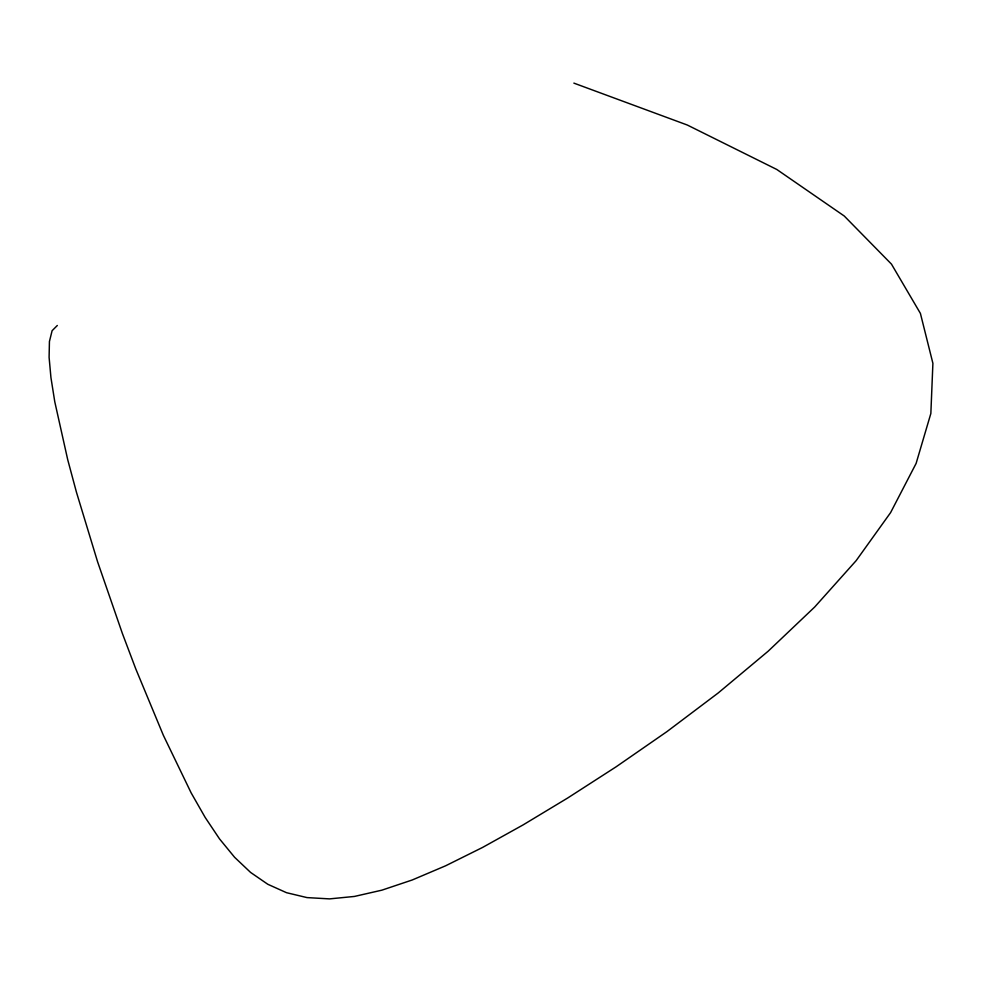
<?xml version="1.0" encoding="UTF-8"?>
<svg xmlns="http://www.w3.org/2000/svg" width="982" height="982" viewBox="0 0 982 982"><rect width="100%" height="100%" fill="white"/><g stroke="black" fill="none" stroke-linecap="round" stroke-linejoin="round"><path stroke-width="1.47" d="M57.312 325.484L52.107 330.701L49.431 341.503L49.1 357.325L50.941 377.616L54.783 401.81L67.709 459.662L76.449 492.215L97.574 561.741L122.369 633.439L135.7 668.705L163.343 735.273L191.146 792.879L205.14 817.392L219.526 838.898L234.588 857.274L250.594 872.433L267.816 884.279L286.535 892.699L307.022 897.597L329.559 898.886L354.416 896.443L381.875 890.171L412.195 879.995L445.656 865.78L482.543 847.454L523.124 824.892L567.682 798.01L616.119 766.807L666.913 731.639L718.198 692.973L768.096 651.262L814.704 606.999L856.169 560.624L890.6 512.604L916.12 463.406L930.85 413.496L932.9 363.34L920.404 313.393L891.472 264.133L844.238 216.003L776.811 169.481L687.314 125.033L573.869 83.114"/></g></svg>
